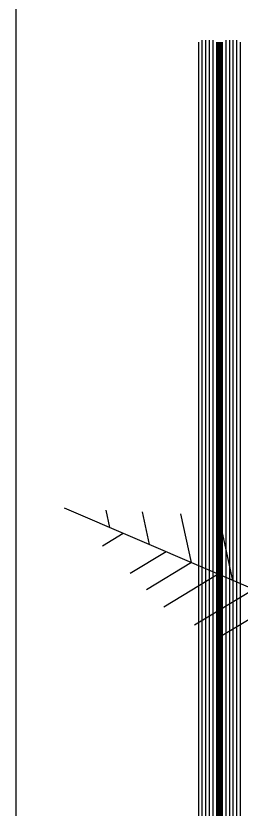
# Model space of a CAD drawing. Extents: x 58467 to 79089, y -33726 to -17391.
# Drawn here: x 74953.42 to 74959.58, y -19011.92 to -18990.21 of the extents above; entities that cross this region are included whole.
import ezdxf

# ---------------------------------------------------------------- set-up
doc = ezdxf.new("R2010")
doc.units = 0
doc.header["$LTSCALE"] = 100
doc.linetypes.add('HIDDEN2', pattern=[0.1875, 0.125, -0.0625])
for name, color, linetype in [('3-cam', 4, 'Continuous'), ('BA_env_landscp', 84, 'Continuous'), ('DTR', 24, 'Continuous'), ('Kompozit', 122, 'Continuous')]:
    doc.layers.add(name, color=color, linetype=linetype)

# ---------------------------------------------------------------- blocks, each defined once
blk = doc.blocks.new('A$C56216D09')
at = {"layer": '3-cam'}
for p, q in [((132.844, -356.394, 1.307), (132.844, -2119.438, 1.307)), ((133.344, -2119.231, 1.307), (133.344, -356.394, 1.307)), ((133.496, -2119.168, 1.307), (133.496, -356.394, 1.307)), ((133.996, -2118.96, 1.307), (133.996, -356.394, 1.307))]:
    blk.add_line(p, q, dxfattribs=at)
at = {"layer": '3-cam', "color": 1, "linetype": 'HIDDEN2', "ltscale": 5, "const_width": 0.152, "elevation": 1.307}
blk.add_lwpolyline([(133.419, -2119.199), (133.419, -356.393)], dxfattribs=at)
at = {"layer": 'DTR', "color": 252}
for p, q in [((132.944, -2119.396, 1.307), (132.944, -356.344, 1.307)), ((133.044, -2119.355, 1.307), (133.044, -356.344, 1.307)), ((133.144, -2119.313, 1.307), (133.144, -356.344, 1.307)), ((133.244, -2119.272, 1.307), (133.244, -356.344, 1.307)), ((133.596, -2119.126, 1.307), (133.596, -356.344, 1.307)), ((133.696, -2119.085, 1.307), (133.696, -356.344, 1.307)), ((133.796, -2119.043, 1.307), (133.796, -356.344, 1.307)), ((133.896, -2119.002, 1.307), (133.896, -356.344, 1.307))]:
    blk.add_line(p, q, dxfattribs=at)
at = {"layer": 'Kompozit', "elevation": 1.307}
blk.add_lwpolyline([(127.844, -341.606), (127.844, -2122.714), (700.128, -2694.533), (2046.011, -2694.533), (2046.011, -2671.527)], dxfattribs=at)
blk = doc.blocks.new('MAVİ SEDİR')
for p, q in [((215482.65, 56125.28), (215464.43, 56136.35)), ((215474.64, 56121.85), (215456.59, 56132.81)), ((215463.8, 56117.19), (215447.19, 56127.28)), ((215455.63, 56113.69), (215441.91, 56122.02)), ((215468.29, 56119.12), (215464, 56099.41)), ((215447.92, 56110.38), (215436.93, 56117.05)), ((215455.63, 56113.69), (215452.4, 56098.83)), ((215434.84, 56104.77), (215428.49, 56108.63)), ((215442.87, 56108.21), (215440.7, 56098.25)), ((215430.78, 56103.02), (215429.63, 56097.7))]:
    blk.add_line(p, q)
blk.add_lwpolyline([(215733.44, 56289.88), (215567.74, 56161.8), (215416.92, 56097.07)])

msp = doc.modelspace()

# ---------------------------------------------------------------- block references
msp.add_blockref('A$C56216D09', (74825.575, -18634.533, -1.307))
at = {"layer": 'BA_env_landscp', "xscale": -0.08979415038844869, "yscale": 0.08979415038844869, "zscale": 0.08979415038844801, "rotation": 180.0002288266888}
msp.add_blockref('MAVİ SEDİR', (55611.549, -13966.572, 0), dxfattribs=at)

doc.saveas('drawing.dxf')
